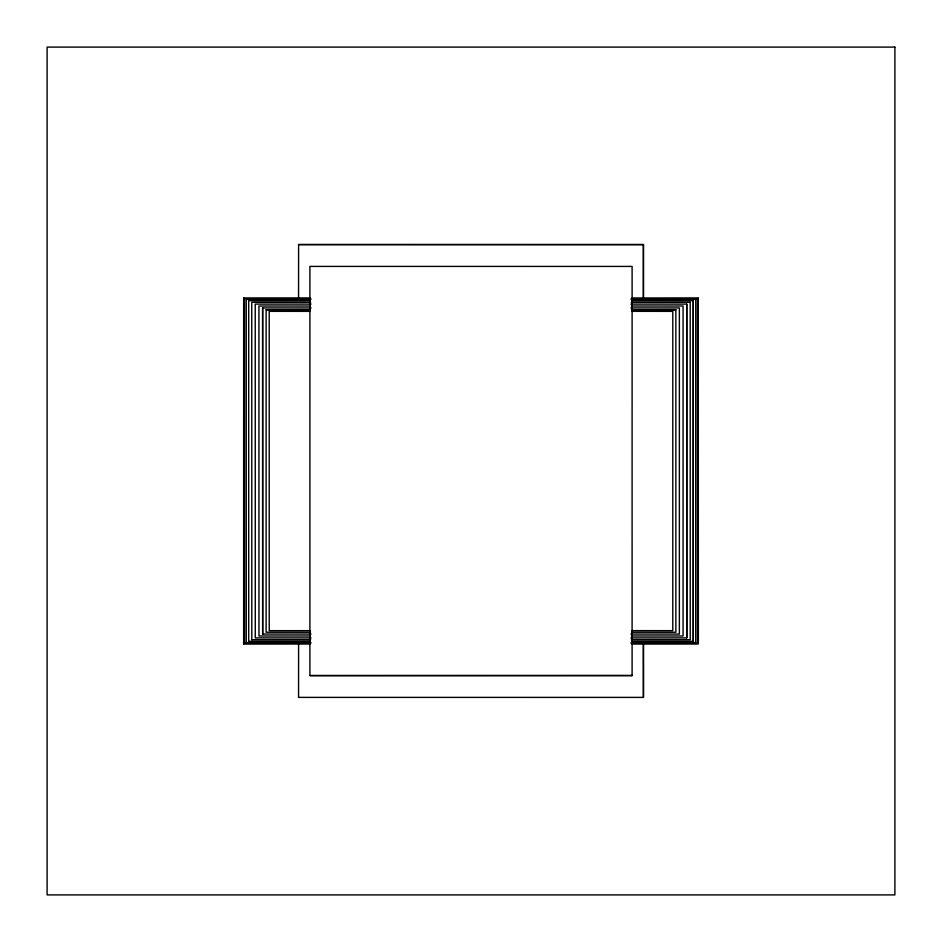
<?xml version="1.0" encoding="UTF-8"?>
<svg xmlns="http://www.w3.org/2000/svg" width="942" height="942" viewBox="0 0 942 942"><rect width="100%" height="100%" fill="white"/><g stroke="black" fill="none" stroke-linecap="round" stroke-linejoin="round"><path stroke-width="1.41" d="M262.63 307.928L262.665 634.072L262.63 307.928L311.095 307.952M310.189 309.741L266.127 309.741L266.115 632.235L310.212 632.259M631.776 632.235L675.873 632.259L675.85 309.741L631.788 309.741M630.904 634.048L679.37 634.072L679.37 307.952L630.916 307.928M686.765 304.101L686.765 637.899L686.718 304.101L630.952 304.101M309.894 675.579L632.106 675.544L309.894 675.579L309.906 266.409L632.106 266.421L632.094 675.591M298.59 244.567L643.445 244.579L298.59 244.567L298.555 297.531M643.445 644.469L643.445 697.398L298.59 697.386M643.445 697.398L643.41 644.505M243.672 643.916L243.684 298.084L243.672 643.916L309.918 643.881M698.281 298.119L698.352 643.892L632.094 643.904M243.684 298.084L309.906 298.096M697.421 298.567L697.469 643.433L631.258 643.457M310.742 298.543L244.531 298.567L244.579 643.433M631.623 300.722L693.288 300.71L693.3 641.278L631.635 641.29M693.253 641.29L693.241 300.722M690.192 302.3L690.239 639.7L631.34 639.7M310.66 302.3L251.761 302.3L251.808 639.7M632.082 298.119L698.328 298.084M631.246 298.567L697.457 298.543M310.919 299.438L246.251 299.45L246.251 642.562L310.931 642.55M631.069 299.45L695.749 299.438L695.714 642.562L631.081 642.562M310.365 300.71L248.7 300.722L248.712 641.29L310.377 641.278M631.34 302.3L690.239 302.3M311.048 304.101L255.235 304.101L255.282 637.899L311.048 637.899M310.342 306.02L258.932 306.009L258.968 635.991L310.33 635.991M631.67 306.009L683.08 306.02L683.068 635.991L631.658 635.98M310.224 309.765L266.127 309.741M631.823 309.765L675.85 309.741M310.342 311.366L269.212 311.343L269.235 630.657L310.318 630.657M631.682 311.343L672.8 311.366L672.788 630.657L631.658 630.634M262.63 634.048L311.084 634.072M630.952 637.899L686.765 637.899M251.761 639.7L310.66 639.7M244.543 643.457L310.754 643.433M643.445 244.579L643.445 297.507M643.41 244.614L643.41 297.542M298.59 644.458L298.555 697.421M894.9 47.1L47.1 47.1L47.1 894.9L894.9 894.9L894.9 47.1"/></g></svg>
